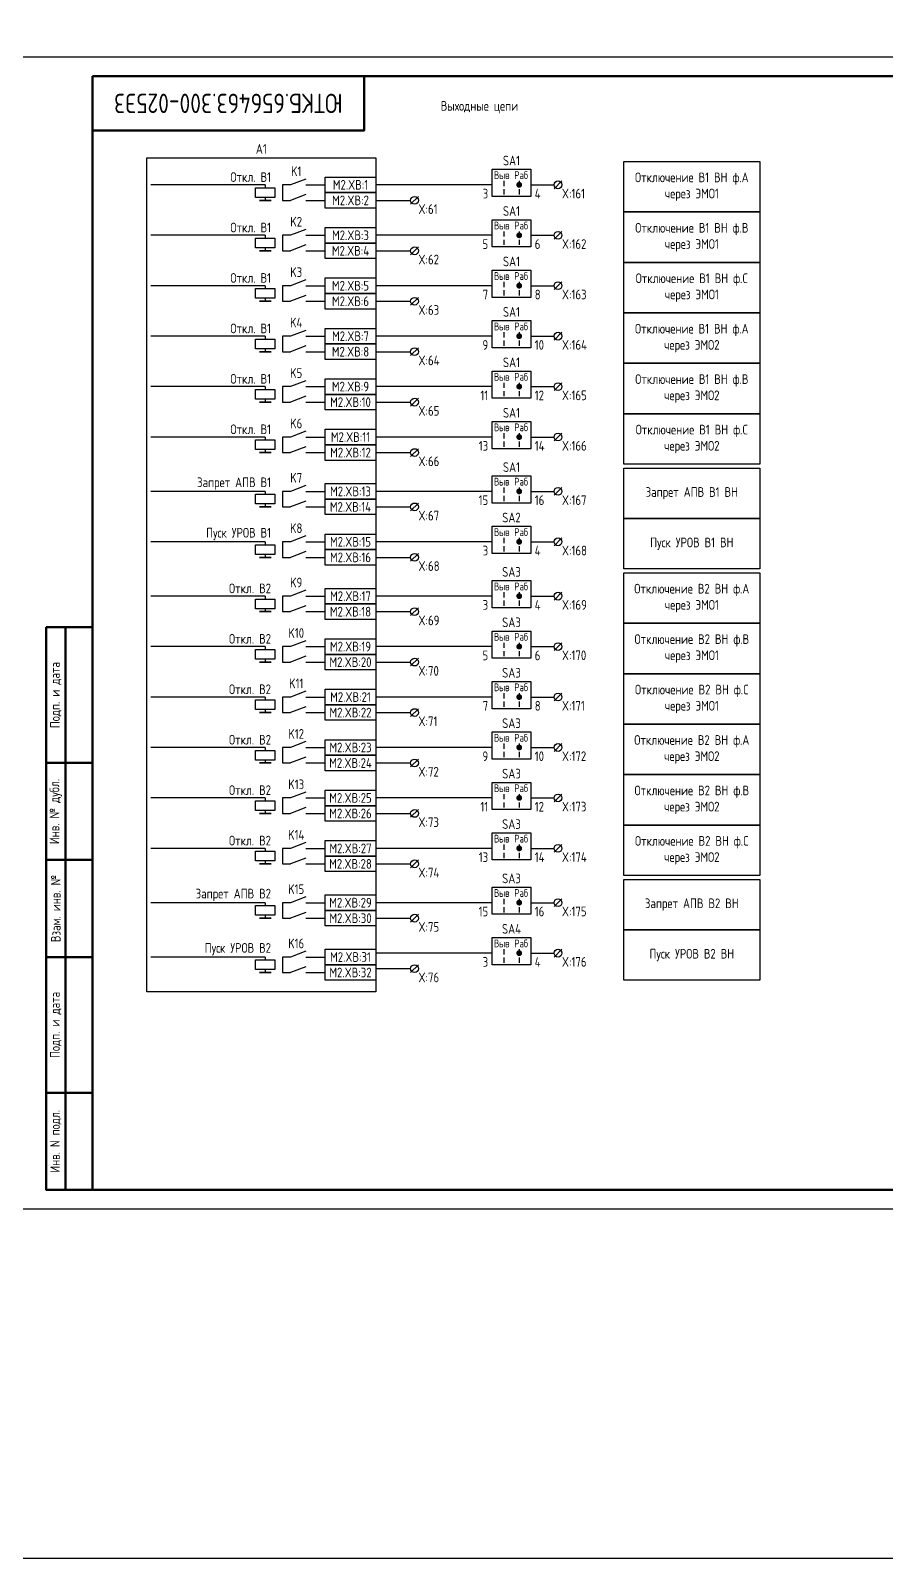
# Model space of a CAD drawing. Header units: millimetres. Extents: x -1036 to 3772, y -90 to 586.
# Drawn here: x 844 to 1064.4, y -90 to 303.8 of the extents above; entities that cross this region are included whole.
import ezdxf

# ---------------------------------------------------------------- set-up
doc = ezdxf.new("R2010")
doc.units = ezdxf.units.MM
doc.styles.add('Gost_type_A', font='GOST_0.TTF')

# ---------------------------------------------------------------- blocks, each defined once
blk = doc.blocks.new('Штамп угловой верхний')
at = {"lineweight": 50}
blk.add_lwpolyline([(0, 0), (70, 0), (70, -14), (0, -14)], close=True, dxfattribs=at)
blk = doc.blocks.new('Формат_А3')
blk.add_lwpolyline([(-420, 297), (0, 297), (0, 0), (-420, 0)], close=True)
at = {"lineweight": 50}
blk.add_lwpolyline([(-400, 292), (-5, 292), (-5, 5), (-400, 5)], close=True, dxfattribs=at)
blk = doc.blocks.new('Штамп левый нижний')
at = {"lineweight": 50}
for points in [[(-12, 145), (-7, 145), (-7, 110), (-12, 110)], [(-7, 145), (0, 145), (0, 110), (-7, 110)], [(-12, 110), (-7, 110), (-7, 85), (-12, 85)], [(-7, 110), (0, 110), (0, 85), (-7, 85)], [(-12, 85), (-7, 85), (-7, 60), (-12, 60)], [(-7, 85), (0, 85), (0, 60), (-7, 60)], [(-12, 60), (-7, 60), (-7, 25), (-12, 25)], [(-7, 60), (0, 60), (0, 25), (-7, 25)], [(-12, 25), (-7, 25), (-7, 0), (-12, 0)], [(-7, 25), (0, 25), (0, 0), (-7, 0)]]:
    blk.add_lwpolyline(points, close=True, dxfattribs=at)
at = {"char_height": 2.5, "attachment_point": 5, "rotation": 90, "style": 'Gost_type_A'}
for s, insert, width in [('Подп. и дата', (-9.5, 127.5), 35), ('Инв. № дубл.', (-9.5, 97.5), 25), ('Взам. инв. №', (-9.5, 72.5), 25), ('Подп. и дата', (-9.5, 42.5), 35), ('Инв. N подл.', (-9.5, 12.5), 25)]:
    blk.add_mtext(s, dxfattribs=dict(at, insert=insert, width=width))
blk = doc.blocks.new('POINT')
at = {"const_width": 0.75}
blk.add_lwpolyline([(-0.375, 0, 1), (0.375, 0, 1)], format="xyb", close=True, dxfattribs=at)
blk = doc.blocks.new('Переключатель_положение')
for p, q in [((2, 1), (2, -0.34)), ((2, -1.14), (2, -2.49))]:
    blk.add_line(p, q)

msp = doc.modelspace()

# ---------------------------------------------------------------- linework, layer by layer
for p, q in [((904.5, 264), (875, 264)), ((904.5, 264), (904.5, 263.25)), ((963, 264), (933, 264)), ((981.01, 265), (979.01, 263)), ((904.5, 260.75), (904.5, 260)), ((933, 260), (942, 260)), ((944.01, 261), (942.01, 259)), ((904.5, 251), (875, 251)), ((904.5, 251), (904.5, 250.25)), ((963, 251), (933, 251)), ((981.01, 252), (979.01, 250)), ((904.5, 247.75), (904.5, 247)), ((933, 247), (942, 247)), ((944.01, 248), (942.01, 246)), ((904.5, 238), (875, 238)), ((904.5, 238), (904.5, 237.25)), ((963, 238), (933, 238)), ((981.01, 239), (979.01, 237)), ((904.5, 234.75), (904.5, 234)), ((933, 234), (942, 234)), ((944.01, 235), (942.01, 233)), ((904.5, 225), (875, 225)), ((904.5, 225), (904.5, 224.25)), ((963, 225), (933, 225)), ((981.01, 226), (979.01, 224)), ((904.5, 221.75), (904.5, 221)), ((933, 221), (942, 221)), ((944.01, 222), (942.01, 220)), ((981.01, 213), (979.01, 211)), ((904.5, 212), (875, 212)), ((904.5, 212), (904.5, 211.25)), ((904.5, 208.75), (904.5, 208)), ((963, 212), (933, 212)), ((944.01, 209), (942.01, 207)), ((933, 208), (942, 208)), ((904.5, 199), (875, 199)), ((904.5, 199), (904.5, 198.25)), ((963, 199), (933, 199)), ((981.01, 200), (979.01, 198)), ((904.5, 195.75), (904.5, 195)), ((933, 195), (942, 195)), ((944.01, 196), (942.01, 194)), ((981.01, 186), (979.01, 184)), ((904.5, 185), (875, 185)), ((904.5, 185), (904.5, 184.25)), ((904.5, 181.75), (904.5, 181)), ((963, 185), (933, 185)), ((944.01, 182), (942.01, 180)), ((933, 181), (942, 181)), ((904.5, 172), (875, 172)), ((904.5, 172), (904.5, 171.25)), ((963, 172), (933, 172)), ((981.01, 173), (979.01, 171)), ((904.5, 168.75), (904.5, 168)), ((933, 168), (942, 168)), ((944.01, 169), (942.01, 167)), ((904.5, 158), (875, 158)), ((904.5, 158), (904.5, 157.25)), ((963, 158), (933, 158)), ((981.01, 159), (979.01, 157)), ((904.5, 154.75), (904.5, 154)), ((933, 154), (942, 154)), ((944.01, 155), (942.01, 153)), ((981.01, 146), (979.01, 144)), ((904.5, 145), (875, 145)), ((904.5, 145), (904.5, 144.25)), ((963, 145), (933, 145)), ((944.01, 142), (942.01, 140)), ((904.5, 141.75), (904.5, 141)), ((933, 141), (942, 141)), ((904.5, 132), (875, 132)), ((904.5, 132), (904.5, 131.25)), ((963, 132), (933, 132)), ((981.01, 133), (979.01, 131)), ((904.5, 128.75), (904.5, 128)), ((933, 128), (942, 128)), ((944.01, 129), (942.01, 127)), ((904.5, 119), (875, 119)), ((904.5, 119), (904.5, 118.25)), ((963, 119), (933, 119)), ((981.01, 120), (979.01, 118)), ((904.5, 115.75), (904.5, 115)), ((933, 115), (942, 115)), ((944.01, 116), (942.01, 114)), ((981.01, 107), (979.01, 105)), ((904.5, 106), (875, 106)), ((904.5, 106), (904.5, 105.25)), ((904.5, 102.75), (904.5, 102)), ((963, 106), (933, 106)), ((944.01, 103), (942.01, 101)), ((933, 102), (942, 102)), ((904.5, 93), (875, 93)), ((904.5, 93), (904.5, 92.25)), ((963, 93), (933, 93)), ((981.01, 94), (979.01, 92)), ((904.5, 89.75), (904.5, 89)), ((933, 89), (942, 89)), ((944.01, 90), (942.01, 88)), ((904.5, 79), (875, 79)), ((904.5, 79), (904.5, 78.25)), ((963, 79), (933, 79)), ((981.01, 80), (979.01, 78)), ((904.5, 75.75), (904.5, 75)), ((933, 75), (942, 75)), ((944.01, 76), (942.01, 74)), ((981.01, 67), (979.01, 65)), ((904.5, 65), (875, 65)), ((904.5, 65), (904.5, 64.25)), ((963, 66), (933, 66)), ((904.5, 61.75), (904.5, 61)), ((933, 62), (942, 62)), ((944.01, 63), (942.01, 61))]:
    msp.add_line(p, q)
at = {"ltscale": 1.08}
for p, q in [((911, 264), (909, 264)), ((909, 264), (909, 260)), ((915, 264), (920, 264)), ((909, 260), (911, 260)), ((915, 260), (920, 260)), ((911, 251), (909, 251)), ((909, 251), (909, 247)), ((915, 251), (920, 251)), ((909, 247), (911, 247)), ((915, 247), (920, 247)), ((911, 238), (909, 238)), ((909, 238), (909, 234)), ((915, 238), (920, 238)), ((909, 234), (911, 234)), ((915, 234), (920, 234)), ((911, 225), (909, 225)), ((909, 225), (909, 221)), ((915, 225), (920, 225)), ((909, 221), (911, 221)), ((915, 221), (920, 221)), ((911, 212), (909, 212)), ((909, 212), (909, 208)), ((915, 212), (920, 212)), ((909, 208), (911, 208)), ((915, 208), (920, 208)), ((911, 199), (909, 199)), ((909, 199), (909, 195)), ((915, 199), (920, 199)), ((909, 195), (911, 195)), ((915, 195), (920, 195)), ((911, 185), (909, 185)), ((909, 185), (909, 181)), ((915, 185), (920, 185)), ((909, 181), (911, 181)), ((915, 181), (920, 181)), ((911, 172), (909, 172)), ((909, 172), (909, 168)), ((915, 172), (920, 172)), ((909, 168), (911, 168)), ((915, 168), (920, 168)), ((911, 158), (909, 158)), ((909, 158), (909, 154)), ((915, 158), (920, 158)), ((909, 154), (911, 154)), ((915, 154), (920, 154)), ((911, 145), (909, 145)), ((909, 145), (909, 141)), ((915, 145), (920, 145)), ((909, 141), (911, 141)), ((915, 141), (920, 141)), ((911, 132), (909, 132)), ((909, 132), (909, 128)), ((915, 132), (920, 132)), ((909, 128), (911, 128)), ((915, 128), (920, 128)), ((911, 119), (909, 119)), ((909, 119), (909, 115)), ((915, 119), (920, 119)), ((909, 115), (911, 115)), ((915, 115), (920, 115)), ((911, 106), (909, 106)), ((909, 106), (909, 102)), ((915, 106), (920, 106)), ((909, 102), (911, 102)), ((915, 102), (920, 102)), ((911, 93), (909, 93)), ((909, 93), (909, 89)), ((915, 93), (920, 93)), ((909, 89), (911, 89)), ((915, 89), (920, 89)), ((911, 79), (909, 79)), ((909, 79), (909, 75)), ((915, 79), (920, 79)), ((909, 75), (911, 75)), ((915, 75), (920, 75)), ((911, 65), (909, 65)), ((909, 65), (909, 61)), ((915, 65), (920, 65)), ((909, 61), (911, 61)), ((915, 61), (920, 61))]:
    msp.add_line(p, q, dxfattribs=at)
at = {"ltscale": 4.32}
for p, q in [((915, 265.5), (911, 264)), ((915, 261.5), (911, 260)), ((915, 252.5), (911, 251)), ((915, 248.5), (911, 247)), ((915, 239.5), (911, 238)), ((915, 235.5), (911, 234)), ((915, 226.5), (911, 225)), ((915, 222.5), (911, 221)), ((915, 213.5), (911, 212)), ((915, 209.5), (911, 208)), ((915, 200.5), (911, 199)), ((915, 196.5), (911, 195)), ((915, 186.5), (911, 185)), ((915, 182.5), (911, 181)), ((915, 173.5), (911, 172)), ((915, 169.5), (911, 168)), ((915, 159.5), (911, 158)), ((915, 155.5), (911, 154)), ((915, 146.5), (911, 145)), ((915, 142.5), (911, 141)), ((915, 133.5), (911, 132)), ((915, 129.5), (911, 128)), ((915, 120.5), (911, 119)), ((915, 116.5), (911, 115)), ((915, 107.5), (911, 106)), ((915, 103.5), (911, 102)), ((915, 94.5), (911, 93)), ((915, 90.5), (911, 89)), ((915, 80.5), (911, 79)), ((915, 76.5), (911, 75)), ((915, 66.5), (911, 65)), ((915, 62.5), (911, 61))]:
    msp.add_line(p, q, dxfattribs=at)
at = {"ltscale": 4}
for p, q in [((973, 264), (979.01, 264)), ((973, 251), (979.01, 251)), ((973, 238), (979.01, 238)), ((973, 225), (979.01, 225)), ((973, 212), (979.01, 212)), ((973, 199), (979.01, 199)), ((973, 185), (979.01, 185)), ((973, 172), (979.01, 172)), ((973, 158), (979.01, 158)), ((973, 145), (979.01, 145)), ((973, 132), (979.01, 132)), ((973, 119), (979.01, 119)), ((973, 106), (979.01, 106)), ((973, 93), (979.01, 93)), ((973, 79), (979.01, 79)), ((973, 66), (979.01, 66))]:
    msp.add_line(p, q, dxfattribs=at)
for points in [[(-1036, 586), (3772, 586), (3772, -90), (-1036, -90)], [(874, 271), (933, 271), (933, 56), (874, 56)], [(963, 268), (973, 268), (973, 261), (963, 261)], [(997, 270), (1032, 270), (1032, 257), (997, 257)], [(920, 266), (933, 266), (933, 262), (920, 262)], [(907, 263.25), (907, 260.75), (902, 260.75), (902, 263.25)], [(906, 260), (903, 260)], [(920, 262), (933, 262), (933, 258), (920, 258)], [(997, 257), (1032, 257), (1032, 244), (997, 244)], [(920, 253), (933, 253), (933, 249), (920, 249)], [(963, 255), (973, 255), (973, 248), (963, 248)], [(907, 250.25), (907, 247.75), (902, 247.75), (902, 250.25)], [(920, 249), (933, 249), (933, 245), (920, 245)], [(906, 247), (903, 247)], [(963, 242), (973, 242), (973, 235), (963, 235)], [(997, 244), (1032, 244), (1032, 231), (997, 231)], [(907, 237.25), (907, 234.75), (902, 234.75), (902, 237.25)], [(920, 240), (933, 240), (933, 236), (920, 236)], [(906, 234), (903, 234)], [(920, 236), (933, 236), (933, 232), (920, 232)], [(963, 229), (973, 229), (973, 222), (963, 222)], [(997, 231), (1032, 231), (1032, 218), (997, 218)], [(920, 227), (933, 227), (933, 223), (920, 223)], [(907, 224.25), (907, 221.75), (902, 221.75), (902, 224.25)], [(906, 221), (903, 221)], [(920, 223), (933, 223), (933, 219), (920, 219)], [(997, 218), (1032, 218), (1032, 205), (997, 205)], [(920, 214), (933, 214), (933, 210), (920, 210)], [(963, 216), (973, 216), (973, 209), (963, 209)], [(907, 211.25), (907, 208.75), (902, 208.75), (902, 211.25)], [(920, 210), (933, 210), (933, 206), (920, 206)], [(906, 208), (903, 208)], [(997, 205), (1032, 205), (1032, 192), (997, 192)], [(920, 201), (933, 201), (933, 197), (920, 197)], [(963, 203), (973, 203), (973, 196), (963, 196)], [(907, 198.25), (907, 195.75), (902, 195.75), (902, 198.25)], [(920, 197), (933, 197), (933, 193), (920, 193)], [(906, 195), (903, 195)], [(997, 191), (1032, 191), (1032, 178), (997, 178)], [(920, 187), (933, 187), (933, 183), (920, 183)], [(963, 189), (973, 189), (973, 182), (963, 182)], [(907, 184.25), (907, 181.75), (902, 181.75), (902, 184.25)], [(920, 183), (933, 183), (933, 179), (920, 179)], [(906, 181), (903, 181)], [(997, 178), (1032, 178), (1032, 165), (997, 165)], [(920, 174), (933, 174), (933, 170), (920, 170)], [(963, 176), (973, 176), (973, 169), (963, 169)], [(907, 171.25), (907, 168.75), (902, 168.75), (902, 171.25)], [(920, 170), (933, 170), (933, 166), (920, 166)], [(906, 168), (903, 168)], [(963, 162), (973, 162), (973, 155), (963, 155)], [(997, 164), (1032, 164), (1032, 151), (997, 151)], [(920, 160), (933, 160), (933, 156), (920, 156)], [(907, 157.25), (907, 154.75), (902, 154.75), (902, 157.25)], [(906, 154), (903, 154)], [(920, 156), (933, 156), (933, 152), (920, 152)], [(997, 151), (1032, 151), (1032, 138), (997, 138)], [(920, 147), (933, 147), (933, 143), (920, 143)], [(963, 149), (973, 149), (973, 142), (963, 142)], [(907, 144.25), (907, 141.75), (902, 141.75), (902, 144.25)], [(920, 143), (933, 143), (933, 139), (920, 139)], [(906, 141), (903, 141)], [(997, 138), (1032, 138), (1032, 125), (997, 125)], [(920, 134), (933, 134), (933, 130), (920, 130)], [(963, 136), (973, 136), (973, 129), (963, 129)], [(907, 131.25), (907, 128.75), (902, 128.75), (902, 131.25)], [(920, 130), (933, 130), (933, 126), (920, 126)], [(906, 128), (903, 128)], [(963, 123), (973, 123), (973, 116), (963, 116)], [(997, 125), (1032, 125), (1032, 112), (997, 112)], [(907, 118.25), (907, 115.75), (902, 115.75), (902, 118.25)], [(920, 121), (933, 121), (933, 117), (920, 117)], [(906, 115), (903, 115)], [(920, 117), (933, 117), (933, 113), (920, 113)], [(997, 112), (1032, 112), (1032, 99), (997, 99)], [(920, 108), (933, 108), (933, 104), (920, 104)], [(963, 110), (973, 110), (973, 103), (963, 103)], [(907, 105.25), (907, 102.75), (902, 102.75), (902, 105.25)], [(920, 104), (933, 104), (933, 100), (920, 100)], [(906, 102), (903, 102)], [(997, 99), (1032, 99), (1032, 86), (997, 86)], [(920, 95), (933, 95), (933, 91), (920, 91)], [(963, 97), (973, 97), (973, 90), (963, 90)], [(907, 92.25), (907, 89.75), (902, 89.75), (902, 92.25)], [(920, 91), (933, 91), (933, 87), (920, 87)], [(906, 89), (903, 89)], [(963, 83), (973, 83), (973, 76), (963, 76)], [(997, 85), (1032, 85), (1032, 72), (997, 72)], [(920, 81), (933, 81), (933, 77), (920, 77)], [(907, 78.25), (907, 75.75), (902, 75.75), (902, 78.25)], [(906, 75), (903, 75)], [(920, 77), (933, 77), (933, 73), (920, 73)], [(997, 72), (1032, 72), (1032, 59), (997, 59)], [(920, 67), (933, 67), (933, 63), (920, 63)], [(963, 70), (973, 70), (973, 63), (963, 63)], [(907, 64.25), (907, 61.75), (902, 61.75), (902, 64.25)], [(906, 61), (903, 61)], [(920, 63), (933, 63), (933, 59), (920, 59)]]:
    msp.add_lwpolyline(points, close=True)
for centre in [(980.01, 264), (943.01, 260), (980.01, 251), (943.01, 247), (980.01, 238), (943.01, 234), (980.01, 225), (943.01, 221), (980.01, 212), (943.01, 208), (980.01, 199), (943.01, 195), (980.01, 185), (943.01, 181), (980.01, 172), (943.01, 168), (980.01, 158), (943.01, 154), (980.01, 145), (943.01, 141), (980.01, 132), (943.01, 128), (980.01, 119), (943.01, 115), (980.01, 106), (943.01, 102), (980.01, 93), (943.01, 89), (980.01, 79), (943.01, 75), (980.01, 66), (943.01, 62)]:
    msp.add_circle(centre, 1)

# ---------------------------------------------------------------- block references
at = {"color": 1}
for name, p in [('Формат_А3', (1260, 0)), ('Штамп левый нижний', (860, 5))]:
    msp.add_blockref(name, p, dxfattribs=at)
for name, p in [('Штамп угловой верхний', (860, 292)), ('Переключатель_положение', (964, 264)), ('POINT', (970, 264)), ('Переключатель_положение', (968, 264)), ('Переключатель_положение', (964, 251)), ('POINT', (970, 251)), ('Переключатель_положение', (968, 251)), ('Переключатель_положение', (964, 238)), ('POINT', (970, 238)), ('Переключатель_положение', (968, 238)), ('Переключатель_положение', (964, 225)), ('POINT', (970, 225)), ('Переключатель_положение', (968, 225)), ('Переключатель_положение', (964, 212)), ('POINT', (970, 212)), ('Переключатель_положение', (968, 212)), ('Переключатель_положение', (964, 199)), ('POINT', (970, 199)), ('Переключатель_положение', (968, 199)), ('Переключатель_положение', (964, 185)), ('POINT', (970, 185)), ('Переключатель_положение', (968, 185)), ('Переключатель_положение', (964, 172)), ('POINT', (970, 172)), ('Переключатель_положение', (968, 172)), ('Переключатель_положение', (964, 158)), ('POINT', (970, 158)), ('Переключатель_положение', (968, 158)), ('Переключатель_положение', (964, 145)), ('POINT', (970, 145)), ('Переключатель_положение', (968, 145)), ('Переключатель_положение', (964, 132)), ('POINT', (970, 132)), ('Переключатель_положение', (968, 132)), ('Переключатель_положение', (964, 119)), ('POINT', (970, 119)), ('Переключатель_положение', (968, 119)), ('Переключатель_положение', (964, 106)), ('POINT', (970, 106)), ('Переключатель_положение', (968, 106)), ('Переключатель_положение', (964, 93)), ('POINT', (970, 93)), ('Переключатель_положение', (968, 93)), ('Переключатель_положение', (964, 79)), ('POINT', (970, 79)), ('Переключатель_положение', (968, 79)), ('Переключатель_положение', (964, 66)), ('Переключатель_положение', (968, 66)), ('POINT', (970, 66))]:
    msp.add_blockref(name, p)

# ---------------------------------------------------------------- texts
at = {"insert": (895, 285), "char_height": 5, "width": 70, "attachment_point": 5, "rotation": 180, "style": 'Gost_type_A'}
msp.add_mtext('ЮТКБ.656463.300-025Э3', dxfattribs=at)
at = {"char_height": 2.5, "line_spacing_factor": 0.9, "style": 'Gost_type_A'}
for s, insert, width, attachment_point in [('Выходные цепи', (959.75, 284), 197.5, 5), ('A1', (903.5, 272), 58.9999, 8), ('X:161', (981.01, 263), 8, 1), ('X:61', (944.01, 259), 8, 1), ('X:162', (981.01, 250), 8, 1), ('X:62', (944.01, 246), 8, 1), ('X:163', (981.01, 237), 8, 1), ('X:63', (944.01, 233), 8, 1), ('X:164', (981.01, 224), 8, 1), ('X:64', (944.01, 220), 8, 1), ('X:165', (981.01, 211), 8, 1), ('X:65', (944.01, 207), 8, 1), ('X:166', (981.01, 198), 8, 1), ('X:66', (944.01, 194), 8, 1), ('X:167', (981.01, 184), 8, 1), ('X:67', (944.01, 180), 8, 1), ('X:168', (981.01, 171), 8, 1), ('X:68', (944.01, 167), 8, 1), ('X:169', (981.01, 157), 8, 1), ('X:69', (944.01, 153), 8, 1), ('X:170', (981.01, 144), 8, 1), ('X:70', (944.01, 140), 8, 1), ('X:171', (981.01, 131), 8, 1), ('X:71', (944.01, 127), 8, 1), ('X:172', (981.01, 118), 8, 1), ('X:72', (944.01, 114), 8, 1), ('X:173', (981.01, 105), 8, 1), ('X:73', (944.01, 101), 8, 1), ('X:174', (981.01, 92), 8, 1), ('X:74', (944.01, 88), 8, 1), ('X:175', (981.01, 78), 8, 1), ('X:75', (944.01, 74), 8, 1), ('X:176', (981.01, 65), 8, 1), ('X:76', (944.01, 61), 8, 1)]:
    msp.add_mtext(s, dxfattribs=dict(at, insert=insert, width=width, attachment_point=attachment_point))
at = {"style": 'Gost_type_A'}
for s, insert, char_height, width, attachment_point in [('K1', (912.5, 267.5), 2.5, 5, 5), ('SA1', (968, 269), 2.5, 10, 8), ('Откл. В1', (906, 266), 2.5, 31.0015, 6), ('M2.XВ:1', (926.5, 264), 2.5, 13, 5), ('Выв', (965.5, 266.5), 2, 5, 5), ('Раб', (970.5, 266.5), 2, 5, 5), ('Отключение В1 ВН ф.А через ЭМО1', (1014.5, 263.5), 2.5, 34.9988, 5), ('M2.XВ:2', (926.5, 260), 2.5, 13, 5), ('3', (962, 262.98), 2.5, 5, 3), ('4', (974, 262.98), 2.5, 5, 1), ('SA1', (968, 256), 2.5, 10, 8), ('Откл. В1', (906, 253), 2.5, 31.0015, 6), ('K2', (912.5, 254.5), 2.5, 5, 5), ('M2.XВ:3', (926.5, 251), 2.5, 13, 5), ('Выв', (965.5, 253.5), 2, 5, 5), ('Раб', (970.5, 253.5), 2, 5, 5), ('Отключение В1 ВН ф.В через ЭМО1', (1014.5, 250.5), 2.5, 34.9988, 5), ('M2.XВ:4', (926.5, 247), 2.5, 13, 5), ('5', (962, 249.98), 2.5, 5, 3), ('6', (974, 249.98), 2.5, 5, 1), ('SA1', (968, 243), 2.5, 10, 8), ('Откл. В1', (906, 240), 2.5, 31.0015, 6), ('K3', (912.5, 241.5), 2.5, 5, 5), ('Выв', (965.5, 240.5), 2, 5, 5), ('Раб', (970.5, 240.5), 2, 5, 5), ('Отключение В1 ВН ф.C через ЭМО1', (1014.5, 237.5), 2.5, 34.9988, 5), ('M2.XВ:5', (926.5, 238), 2.5, 13, 5), ('7', (962, 236.98), 2.5, 5, 3), ('8', (974, 236.98), 2.5, 5, 1), ('M2.XВ:6', (926.5, 234), 2.5, 13, 5), ('SA1', (968, 230), 2.5, 10, 8), ('K4', (912.5, 228.5), 2.5, 5, 5), ('Выв', (965.5, 227.5), 2, 5, 5), ('Раб', (970.5, 227.5), 2, 5, 5), ('Откл. В1', (906, 227), 2.5, 31.0015, 6), ('M2.XВ:7', (926.5, 225), 2.5, 13, 5), ('Отключение В1 ВН ф.А через ЭМО2', (1014.5, 224.5), 2.5, 34.9988, 5), ('M2.XВ:8', (926.5, 221), 2.5, 13, 5), ('9', (962, 223.98), 2.5, 5, 3), ('10', (974, 223.98), 2.5, 5, 1), ('K5', (912.5, 215.5), 2.5, 5, 5), ('SA1', (968, 217), 2.5, 10, 8), ('Откл. В1', (906, 214), 2.5, 31.0015, 6), ('M2.XВ:9', (926.5, 212), 2.5, 13, 5), ('Выв', (965.5, 214.5), 2, 5, 5), ('Раб', (970.5, 214.5), 2, 5, 5), ('Отключение В1 ВН ф.В через ЭМО2', (1014.5, 211.5), 2.5, 34.9988, 5), ('M2.XВ:10', (926.5, 208), 2.5, 13, 5), ('11', (962, 210.98), 2.5, 5, 3), ('12', (974, 210.98), 2.5, 5, 1), ('SA1', (968, 204), 2.5, 10, 8), ('Откл. В1', (906, 201), 2.5, 31.0015, 6), ('K6', (912.5, 202.5), 2.5, 5, 5), ('Выв', (965.5, 201.5), 2, 5, 5), ('Раб', (970.5, 201.5), 2, 5, 5), ('Отключение В1 ВН ф.C через ЭМО2', (1014.5, 198.5), 2.5, 34.9988, 5), ('M2.XВ:11', (926.5, 199), 2.5, 13, 5), ('13', (962, 197.98), 2.5, 5, 3), ('14', (974, 197.98), 2.5, 5, 1), ('M2.XВ:12', (926.5, 195), 2.5, 13, 5), ('K7', (912.5, 188.5), 2.5, 5, 5), ('SA1', (968, 190), 2.5, 10, 8), ('Запрет АПВ В1', (906, 187), 2.5, 31.0015, 6), ('M2.XВ:13', (926.5, 185), 2.5, 13, 5), ('Выв', (965.5, 187.5), 2, 5, 5), ('Раб', (970.5, 187.5), 2, 5, 5), ('Запрет АПВ В1 ВН', (1014.5, 184.5), 2.5, 34.9988, 5), ('M2.XВ:14', (926.5, 181), 2.5, 13, 5), ('15', (962, 183.98), 2.5, 5, 3), ('16', (974, 183.98), 2.5, 5, 1), ('SA2', (968, 177), 2.5, 10, 8), ('Пуск УРОВ В1', (906, 174), 2.5, 31.2394, 6), ('K8', (912.5, 175.5), 2.5, 5, 5), ('Выв', (965.5, 174.5), 2, 5, 5), ('Раб', (970.5, 174.5), 2, 5, 5), ('M2.XВ:15', (926.5, 172), 2.5, 13, 5), ('3', (962, 170.98), 2.5, 5, 3), ('4', (974, 170.98), 2.5, 5, 1), ('Пуск УРОВ В1 ВН', (1014.5, 171.5), 2.5, 34.9988, 5), ('M2.XВ:16', (926.5, 168), 2.5, 13, 5), ('SA3', (968, 163), 2.5, 10, 8), ('K9', (912.5, 161.5), 2.5, 5, 5), ('Выв', (965.5, 160.5), 2, 5, 5), ('Раб', (970.5, 160.5), 2, 5, 5), ('Откл. В2', (906, 160), 2.5, 31.0015, 6), ('M2.XВ:17', (926.5, 158), 2.5, 13, 5), ('Отключение В2 ВН ф.А через ЭМО1', (1014.5, 157.5), 2.5, 34.9988, 5), ('M2.XВ:18', (926.5, 154), 2.5, 13, 5), ('3', (962, 156.98), 2.5, 5, 3), ('4', (974, 156.98), 2.5, 5, 1), ('K10', (912.5, 148.5), 2.5, 5, 5), ('SA3', (968, 150), 2.5, 10, 8), ('Откл. В2', (906, 147), 2.5, 31.0015, 6), ('M2.XВ:19', (926.5, 145), 2.5, 13, 5), ('Выв', (965.5, 147.5), 2, 5, 5), ('Раб', (970.5, 147.5), 2, 5, 5), ('Отключение В2 ВН ф.В через ЭМО1', (1014.5, 144.5), 2.5, 34.9988, 5), ('M2.XВ:20', (926.5, 141), 2.5, 13, 5), ('5', (962, 143.98), 2.5, 5, 3), ('6', (974, 143.98), 2.5, 5, 1), ('SA3', (968, 137), 2.5, 10, 8), ('Откл. В2', (906, 134), 2.5, 31.0015, 6), ('K11', (912.5, 135.5), 2.5, 5, 5), ('Выв', (965.5, 134.5), 2, 5, 5), ('Раб', (970.5, 134.5), 2, 5, 5), ('Отключение В2 ВН ф.C через ЭМО1', (1014.5, 131.5), 2.5, 34.9988, 5), ('M2.XВ:21', (926.5, 132), 2.5, 13, 5), ('7', (962, 130.98), 2.5, 5, 3), ('8', (974, 130.98), 2.5, 5, 1), ('M2.XВ:22', (926.5, 128), 2.5, 13, 5), ('SA3', (968, 124), 2.5, 10, 8), ('Откл. В2', (906, 121), 2.5, 31.0015, 6), ('K12', (912.5, 122.5), 2.5, 5, 5), ('Выв', (965.5, 121.5), 2, 5, 5), ('Раб', (970.5, 121.5), 2, 5, 5), ('Отключение В2 ВН ф.А через ЭМО2', (1014.5, 118.5), 2.5, 34.9988, 5), ('M2.XВ:23', (926.5, 119), 2.5, 13, 5), ('M2.XВ:24', (926.5, 115), 2.5, 13, 5), ('9', (962, 117.98), 2.5, 5, 3), ('10', (974, 117.98), 2.5, 5, 1), ('K13', (912.5, 109.5), 2.5, 5, 5), ('SA3', (968, 111), 2.5, 10, 8), ('Откл. В2', (906, 108), 2.5, 31.0015, 6), ('M2.XВ:25', (926.5, 106), 2.5, 13, 5), ('Выв', (965.5, 108.5), 2, 5, 5), ('Раб', (970.5, 108.5), 2, 5, 5), ('Отключение В2 ВН ф.В через ЭМО2', (1014.5, 105.5), 2.5, 34.9988, 5), ('M2.XВ:26', (926.5, 102), 2.5, 13, 5), ('11', (962, 104.98), 2.5, 5, 3), ('12', (974, 104.98), 2.5, 5, 1), ('SA3', (968, 98), 2.5, 10, 8), ('Откл. В2', (906, 95), 2.5, 31.0015, 6), ('K14', (912.5, 96.5), 2.5, 5, 5), ('Выв', (965.5, 95.5), 2, 5, 5), ('Раб', (970.5, 95.5), 2, 5, 5), ('Отключение В2 ВН ф.C через ЭМО2', (1014.5, 92.5), 2.5, 34.9988, 5), ('M2.XВ:27', (926.5, 93), 2.5, 13, 5), ('13', (962, 91.98), 2.5, 5, 3), ('14', (974, 91.98), 2.5, 5, 1), ('M2.XВ:28', (926.5, 89), 2.5, 13, 5), ('K15', (912.5, 82.5), 2.5, 5, 5), ('SA3', (968, 84), 2.5, 10, 8), ('Запрет АПВ В2', (906, 81), 2.5, 31.0015, 6), ('M2.XВ:29', (926.5, 79), 2.5, 13, 5), ('Выв', (965.5, 81.5), 2, 5, 5), ('Раб', (970.5, 81.5), 2, 5, 5), ('Запрет АПВ В2 ВН', (1014.5, 78.5), 2.5, 34.9988, 5), ('M2.XВ:30', (926.5, 75), 2.5, 13, 5), ('15', (962, 77.98), 2.5, 5, 3), ('16', (974, 77.98), 2.5, 5, 1), ('SA4', (968, 71), 2.5, 10, 8), ('Пуск УРОВ В2', (906, 67), 2.5, 31.2394, 6), ('K16', (912.5, 68.5), 2.5, 5, 5), ('Выв', (965.5, 68.5), 2, 5, 5), ('Раб', (970.5, 68.5), 2, 5, 5), ('Пуск УРОВ В2 ВН', (1014.5, 65.5), 2.5, 34.9988, 5), ('M2.XВ:31', (926.5, 65), 2.5, 13, 5), ('3', (962, 64.98), 2.5, 5, 3), ('4', (974, 64.98), 2.5, 5, 1), ('M2.XВ:32', (926.5, 61), 2.5, 13, 5)]:
    msp.add_mtext(s, dxfattribs=dict(at, insert=insert, char_height=char_height, width=width, attachment_point=attachment_point))

doc.saveas('drawing.dxf')
